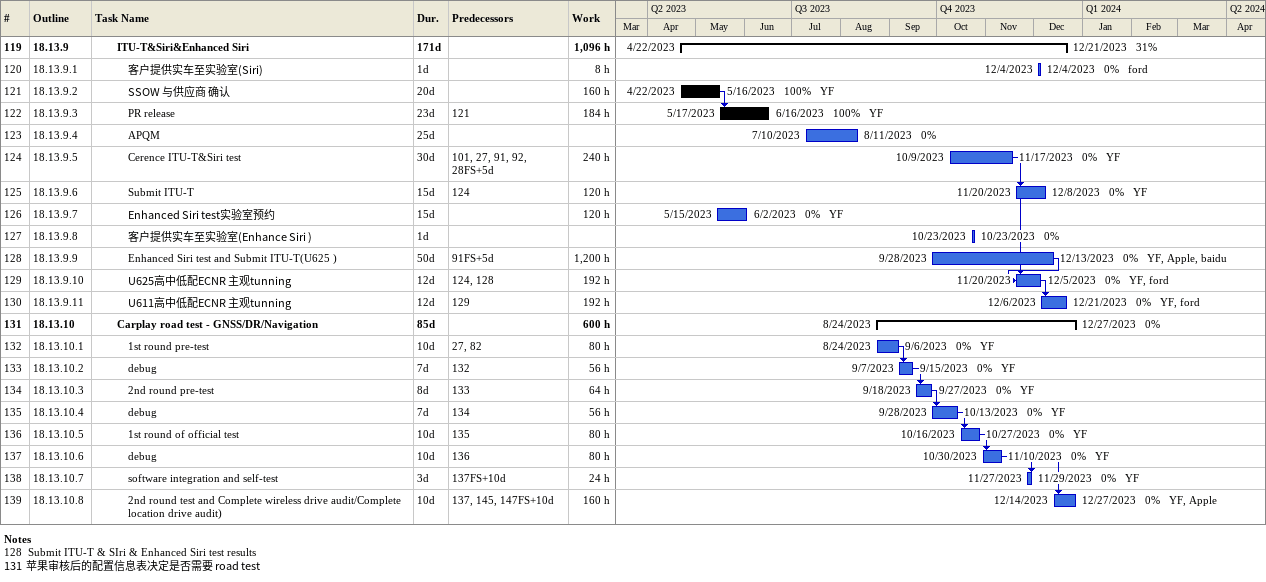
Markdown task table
| ID | WBS | Task | Duration | Start | Finish | Predecessors | Resources | % complete | Work (h) |
|---|---|---|---|---|---|---|---|---|---|
| 119 | 18.13.9 | **ITU-T&Siri&Enhanced Siri** | 171d | 2023-04-22 | 2023-12-21 |  |  | 31 | 1096 |
| 120 | 18.13.9.1 | 客户提供实车至实验室(Siri) | 1d | 2023-12-04 | 2023-12-04 |  | ford | 0 | 8 |
| 121 | 18.13.9.2 | SSOW 与供应商 确认 | 20d | 2023-04-22 | 2023-05-16 |  | YF | 100 | 160 |
| 122 | 18.13.9.3 | PR release | 23d | 2023-05-17 | 2023-06-16 | 121 | YF | 100 | 184 |
| 123 | 18.13.9.4 | APQM | 25d | 2023-07-10 | 2023-08-11 |  |  | 0 |  |
| 124 | 18.13.9.5 | Cerence ITU-T&Siri test | 30d | 2023-10-09 | 2023-11-17 | 101, 27, 91, 92, 28FS+5d | YF | 0 | 240 |
| 125 | 18.13.9.6 | Submit ITU-T | 15d | 2023-11-20 | 2023-12-08 | 124 | YF | 0 | 120 |
| 126 | 18.13.9.7 | Enhanced Siri test实验室预约 | 15d | 2023-05-15 | 2023-06-02 |  | YF | 0 | 120 |
| 127 | 18.13.9.8 | 客户提供实车至实验室(Enhance Siri ) | 1d | 2023-10-23 | 2023-10-23 |  |  | 0 |  |
| 128 | 18.13.9.9 | Enhanced Siri test and Submit ITU-T(U625 ) | 50d | 2023-09-28 | 2023-12-13 | 91FS+5d | YF, Apple, baidu | 0 | 1200 |
| 129 | 18.13.9.10 | U625高中低配ECNR 主观tunning | 12d | 2023-11-20 | 2023-12-05 | 124, 128 | YF, ford | 0 | 192 |
| 130 | 18.13.9.11 | U611高中低配ECNR 主观tunning | 12d | 2023-12-06 | 2023-12-21 | 129 | YF, ford | 0 | 192 |
| 131 | 18.13.10 | **Carplay road test - GNSS/DR/Navigation** | 85d | 2023-08-24 | 2023-12-27 |  |  | 0 | 600 |
| 132 | 18.13.10.1 | 1st round pre-test | 10d | 2023-08-24 | 2023-09-06 | 27, 82 | YF | 0 | 80 |
| 133 | 18.13.10.2 | debug | 7d | 2023-09-07 | 2023-09-15 | 132 | YF | 0 | 56 |
| 134 | 18.13.10.3 | 2nd round pre-test | 8d | 2023-09-18 | 2023-09-27 | 133 | YF | 0 | 64 |
| 135 | 18.13.10.4 | debug | 7d | 2023-09-28 | 2023-10-13 | 134 | YF | 0 | 56 |
| 136 | 18.13.10.5 | 1st round of official test | 10d | 2023-10-16 | 2023-10-27 | 135 | YF | 0 | 80 |
| 137 | 18.13.10.6 | debug | 10d | 2023-10-30 | 2023-11-10 | 136 | YF | 0 | 80 |
| 138 | 18.13.10.7 | software integration and self-test | 3d | 2023-11-27 | 2023-11-29 | 137FS+10d | YF | 0 | 24 |
| 139 | 18.13.10.8 | 2nd round test and Complete wireless drive audit/Complete location drive audit) | 10d | 2023-12-14 | 2023-12-27 | 137, 145, 147FS+10d | YF, Apple | 0 | 160 |

Notes
- 128: Submit ITU-T & SIri & Enhanced Siri test results
- 131: 苹果审核后的配置信息表决定是否需要 road test
